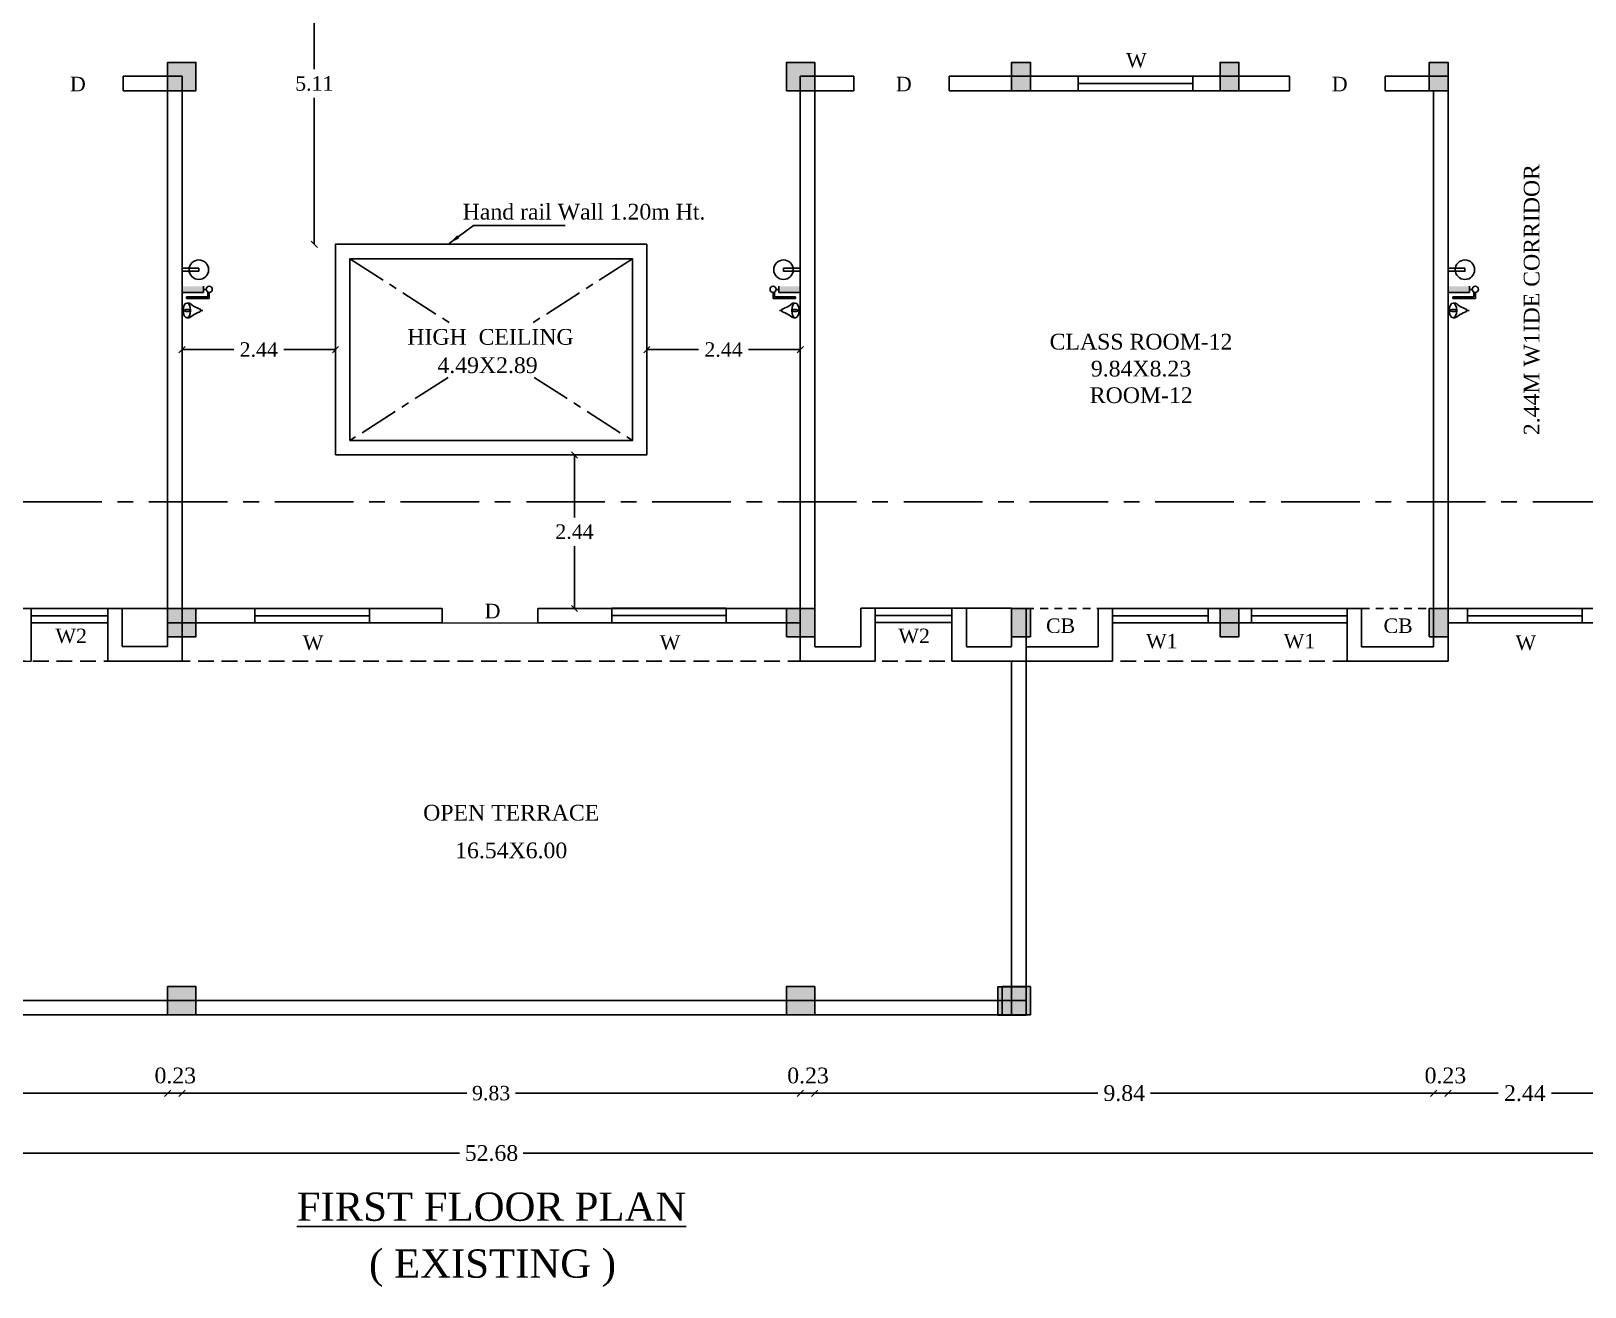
# Model space of a CAD drawing. Header units: metres. Extents: x -53 to 471, y -924 to -843.
# Drawn here: x 56.54 to 81.24, y -923.71 to -903.74 of the extents above; entities that cross this region are included whole.
import ezdxf
from ezdxf.enums import TextEntityAlignment as Align

# ---------------------------------------------------------------- set-up
doc = ezdxf.new("R2010")
doc.units = ezdxf.units.M
doc.header["$MEASUREMENT"] = 0
doc.header["$PDMODE"] = 3
doc.linetypes.add('CENTER', pattern=[2, 1.25, -0.25, 0.25, -0.25])
doc.linetypes.add('HIDDEN', pattern=[0.375, 0.25, -0.125])
doc.layers.get('DEFPOINTS').update_dxf_attribs({"lineweight": 5})
doc.layers.add('BLK_1_FLR_1_BLT_UP_AREA_DEDUCT_EXISTING', color=27, linetype='Continuous')
doc.layers.add('BLK_1_FLR_1_BLT_UP_AREA_EXISTING', color=27, linetype='Continuous', lineweight=0)
doc.styles.add('Isa-', font='times.ttf')
doc.styles.get("Standard").update_dxf_attribs({"font": 'arial.ttf'})
doc.styles.add('STYLE2', font='times.ttf')
doc.dimstyles.new('Copy of ISO-25', dxfattribs={"dimscale": 0, "dimtxt": 0.23, "dimasz": 0.1, "dimexe": 1.25, "dimexo": 0.625, "dimgap": 0.11, "dimtad": 0, "dimtih": 1, "dimtoh": 1, "dimzin": 1, "dimdsep": 46, "dimtxsty": 'STYLE2', "dimblk": 'OBLIQUE', "dimcen": 0, "dimse1": 1, "dimse2": 1, "dimclrd": 1, "dimclrt": 3, "dimadec": 0, "dimazin": 2, "dimtfac": 1, "dimtix": 1, "dimtofl": 0, "dimtmove": 0, "dimatfit": 3, "dimfxl": 0, "dimtolj": 1, "dimarcsym": 0})
doc.dimstyles.get("Standard").update_dxf_attribs({"dimtxt": 0.18, "dimasz": 0.18, "dimexe": 0.18, "dimexo": 0.0625, "dimgap": 0.09, "dimtad": 0, "dimtih": 1, "dimtoh": 1, "dimdec": 4, "dimzin": 0, "dimdsep": 46, "dimtxsty": 'Standard', "dimcen": 0.09, "dimadec": 0, "dimazin": 0, "dimtfac": 1, "dimtdec": 4, "dimtofl": 0, "dimtmove": 0, "dimatfit": 3, "dimfxl": 0, "dimtolj": 1, "dimtzin": 0, "dimarcsym": 0})

# ---------------------------------------------------------------- blocks, each defined once
blk = doc.blocks.new('_Oblique')
at = {"color": 0, "linetype": 'ByBlock', "lineweight": -2}
blk.add_line((-0.5, -0.5), (0.5, 0.5), dxfattribs=at)
blk = doc.blocks.new('*D91')
at = {"color": 1, "lineweight": -2}
for p, q in [((37.518, -921.58), (63.352, -921.58)), ((90.198, -921.58), (64.364, -921.58))]:
    blk.add_line(p, q, dxfattribs=at)
at = {"layer": 'DEFPOINTS', "color": 0}
for p in [(37.518, -914.061), (90.198, -914.061), (90.198, -921.58)]:
    blk.add_point(p, dxfattribs=at)
at = {"color": 1, "lineweight": -2, "xscale": 0.1, "yscale": 0.1, "zscale": 0.1, "rotation": 180}
blk.add_blockref('_Oblique', (37.518, -921.58), dxfattribs=at)
at = {"color": 1, "lineweight": -2, "xscale": 0.1, "yscale": 0.1, "zscale": 0.1}
blk.add_blockref('_Oblique', (90.198, -921.58), dxfattribs=at)
at = {"color": 3, "lineweight": 25, "insert": (63.858, -921.58), "char_height": 0.25, "attachment_point": 5, "style": 'STYLE2'}
blk.add_mtext('\\A1;52.68', dxfattribs=at)
blk = doc.blocks.new('*D93')
at = {"color": 1, "lineweight": -2}
for p, q in [((93.522, -874.388), (93.522, -896.37)), ((93.522, -919.381), (93.522, -897.399))]:
    blk.add_line(p, q, dxfattribs=at)
at = {"layer": 'DEFPOINTS', "color": 0}
for p in [(84.788, -874.388), (93.522, -874.388), (72.358, -919.381)]:
    blk.add_point(p, dxfattribs=at)
at = {"color": 1, "lineweight": -2, "xscale": 0.1, "yscale": 0.1, "zscale": 0.1}
for p, rotation in [((93.522, -874.388), 90), ((93.522, -919.381), 270)]:
    blk.add_blockref('_Oblique', p, dxfattribs=dict(at, rotation=rotation))
at = {"color": 3, "lineweight": 25, "insert": (93.522, -896.884), "char_height": 0.25, "attachment_point": 5, "rotation": 90, "style": 'STYLE2'}
blk.add_mtext('\\A1;44.99', dxfattribs=at)
blk = doc.blocks.new('*D103')
at = {"color": 1, "lineweight": -2}
for p, q in [((48.878, -920.627), (53.383, -920.627)), ((58.708, -920.627), (54.203, -920.627))]:
    blk.add_line(p, q, dxfattribs=at)
at = {"layer": 'DEFPOINTS', "color": 0}
for p in [(48.878, -912.921), (58.708, -912.921), (58.708, -920.627)]:
    blk.add_point(p, dxfattribs=at)
at = {"color": 1, "lineweight": -2, "xscale": 0.1, "yscale": 0.1, "zscale": 0.1, "rotation": 180}
blk.add_blockref('_Oblique', (48.878, -920.627), dxfattribs=at)
at = {"color": 1, "lineweight": -2, "xscale": 0.1, "yscale": 0.1, "zscale": 0.1}
blk.add_blockref('_Oblique', (58.708, -920.627), dxfattribs=at)
at = {"color": 3, "lineweight": 25, "insert": (53.793, -920.627), "char_height": 0.25, "attachment_point": 5, "style": 'STYLE2'}
blk.add_mtext('\\A1;9.83', dxfattribs=at)
blk = doc.blocks.new('*D104')
at = {"color": 1, "lineweight": -2}
blk.add_line((78.838, -920.627), (79.068, -920.627), dxfattribs=at)
at = {"layer": 'DEFPOINTS', "color": 0}
for p in [(78.838, -912.921), (79.068, -912.921), (79.068, -920.627)]:
    blk.add_point(p, dxfattribs=at)
at = {"color": 1, "lineweight": -2, "xscale": 0.1, "yscale": 0.1, "zscale": 0.1, "rotation": 180}
blk.add_blockref('_Oblique', (78.838, -920.627), dxfattribs=at)
at = {"color": 1, "lineweight": -2, "xscale": 0.1, "yscale": 0.1, "zscale": 0.1}
blk.add_blockref('_Oblique', (79.068, -920.627), dxfattribs=at)
at = {"color": 3, "lineweight": 25, "insert": (79.025, -920.347), "char_height": 0.25, "attachment_point": 5, "style": 'STYLE2'}
blk.add_mtext('\\A1;0.23', dxfattribs=at)
blk = doc.blocks.new('*D105')
at = {"color": 1, "lineweight": -2}
for p, q in [((79.068, -920.627), (79.865, -920.627)), ((81.508, -920.627), (80.711, -920.627))]:
    blk.add_line(p, q, dxfattribs=at)
at = {"layer": 'DEFPOINTS', "color": 0}
for p in [(79.068, -912.921), (81.508, -913.151), (81.508, -920.627)]:
    blk.add_point(p, dxfattribs=at)
at = {"color": 1, "lineweight": -2, "xscale": 0.1, "yscale": 0.1, "zscale": 0.1, "rotation": 180}
blk.add_blockref('_Oblique', (79.068, -920.627), dxfattribs=at)
at = {"color": 1, "lineweight": -2, "xscale": 0.1, "yscale": 0.1, "zscale": 0.1}
blk.add_blockref('_Oblique', (81.508, -920.627), dxfattribs=at)
at = {"color": 3, "lineweight": 25, "insert": (80.288, -920.627), "char_height": 0.25, "attachment_point": 5, "style": 'STYLE2'}
blk.add_mtext('\\A1;2.44', dxfattribs=at)
blk = doc.blocks.new('*D114')
at = {"color": 1, "lineweight": -2}
blk.add_line((92.105, -919.381), (92.105, -919.151), dxfattribs=at)
at = {"layer": 'DEFPOINTS', "color": 0}
for p in [(71.898, -919.151), (92.105, -919.151), (72.358, -919.381)]:
    blk.add_point(p, dxfattribs=at)
at = {"color": 1, "lineweight": -2, "xscale": 0.1, "yscale": 0.1, "zscale": 0.1}
for p, rotation in [((92.105, -919.151), 90), ((92.105, -919.381), 270)]:
    blk.add_blockref('_Oblique', p, dxfattribs=dict(at, rotation=rotation))
at = {"color": 3, "lineweight": 25, "insert": (92.587, -919.299), "char_height": 0.25, "attachment_point": 5, "style": 'STYLE2'}
blk.add_mtext('\\A1;0.23', dxfattribs=at)
blk = doc.blocks.new('*D115')
at = {"color": 1, "lineweight": -2}
for p, q in [((92.105, -913.831), (92.105, -916.253)), ((92.105, -919.151), (92.105, -916.728))]:
    blk.add_line(p, q, dxfattribs=at)
at = {"layer": 'DEFPOINTS', "color": 0}
for p in [(89.968, -913.831), (92.105, -913.831), (71.898, -919.151)]:
    blk.add_point(p, dxfattribs=at)
at = {"color": 1, "lineweight": -2, "xscale": 0.1, "yscale": 0.1, "zscale": 0.1}
for p, rotation in [((92.105, -913.831), 90), ((92.105, -919.151), 270)]:
    blk.add_blockref('_Oblique', p, dxfattribs=dict(at, rotation=rotation))
at = {"color": 3, "lineweight": 25, "insert": (92.105, -916.491), "char_height": 0.25, "attachment_point": 5, "style": 'STYLE2'}
blk.add_mtext('\\A1;5.32', dxfattribs=at)
blk = doc.blocks.new('*D363')
at = {"color": 1, "lineweight": -2}
for p, q in [((66.328, -908.806), (67.15, -908.806)), ((68.768, -908.806), (67.946, -908.806))]:
    blk.add_line(p, q, dxfattribs=at)
at = {"layer": 'DEFPOINTS', "color": 0}
for p in [(66.328, -908.806), (68.768, -908.806), (68.768, -908.806)]:
    blk.add_point(p, dxfattribs=at)
at = {"color": 1, "lineweight": -2, "xscale": 0.1, "yscale": 0.1, "zscale": 0.1, "rotation": 180}
blk.add_blockref('_Oblique', (66.328, -908.806), dxfattribs=at)
at = {"color": 1, "lineweight": -2, "xscale": 0.1, "yscale": 0.1, "zscale": 0.1}
blk.add_blockref('_Oblique', (68.768, -908.806), dxfattribs=at)
at = {"color": 3, "lineweight": 25, "insert": (67.548, -908.806), "char_height": 0.23, "attachment_point": 5, "style": 'STYLE2'}
blk.add_mtext('\\A1;2.44', dxfattribs=at)
blk = doc.blocks.new('*D364')
at = {"color": 1, "lineweight": -2}
for p, q in [((58.938, -908.806), (59.76, -908.806)), ((61.378, -908.806), (60.556, -908.806))]:
    blk.add_line(p, q, dxfattribs=at)
at = {"layer": 'DEFPOINTS', "color": 0}
for p in [(58.938, -908.806), (58.938, -908.806), (61.378, -908.806)]:
    blk.add_point(p, dxfattribs=at)
at = {"color": 1, "lineweight": -2, "xscale": 0.1, "yscale": 0.1, "zscale": 0.1, "rotation": 180}
blk.add_blockref('_Oblique', (58.938, -908.806), dxfattribs=at)
at = {"color": 1, "lineweight": -2, "xscale": 0.1, "yscale": 0.1, "zscale": 0.1}
blk.add_blockref('_Oblique', (61.378, -908.806), dxfattribs=at)
at = {"color": 3, "lineweight": 25, "insert": (60.158, -908.806), "char_height": 0.23, "attachment_point": 5, "style": 'STYLE2'}
blk.add_mtext('\\A1;2.44', dxfattribs=at)
blk = doc.blocks.new('*D156')
at = {"color": 1, "lineweight": -2}
blk.add_line((58.708, -920.627), (58.938, -920.627), dxfattribs=at)
at = {"layer": 'DEFPOINTS', "color": 0}
for p in [(58.708, -912.916), (58.938, -912.916), (58.938, -920.627)]:
    blk.add_point(p, dxfattribs=at)
at = {"color": 1, "lineweight": -2, "xscale": 0.1, "yscale": 0.1, "zscale": 0.1, "rotation": 180}
blk.add_blockref('_Oblique', (58.708, -920.627), dxfattribs=at)
at = {"color": 1, "lineweight": -2, "xscale": 0.1, "yscale": 0.1, "zscale": 0.1}
blk.add_blockref('_Oblique', (58.938, -920.627), dxfattribs=at)
at = {"color": 3, "lineweight": 25, "insert": (58.831, -920.347), "char_height": 0.25, "attachment_point": 5, "style": 'STYLE2'}
blk.add_mtext('\\A1;0.23', dxfattribs=at)
blk = doc.blocks.new('*D157')
at = {"color": 1, "lineweight": -2}
for p, q in [((68.998, -920.627), (73.499, -920.627)), ((78.838, -920.627), (74.337, -920.627))]:
    blk.add_line(p, q, dxfattribs=at)
at = {"layer": 'DEFPOINTS', "color": 0}
for p in [(68.998, -912.921), (78.838, -912.916), (78.838, -920.627)]:
    blk.add_point(p, dxfattribs=at)
at = {"color": 1, "lineweight": -2, "xscale": 0.1, "yscale": 0.1, "zscale": 0.1, "rotation": 180}
blk.add_blockref('_Oblique', (68.998, -920.627), dxfattribs=at)
at = {"color": 1, "lineweight": -2, "xscale": 0.1, "yscale": 0.1, "zscale": 0.1}
blk.add_blockref('_Oblique', (78.838, -920.627), dxfattribs=at)
at = {"color": 3, "lineweight": 25, "insert": (73.918, -920.627), "char_height": 0.25, "attachment_point": 5, "style": 'STYLE2'}
blk.add_mtext('\\A1;9.84', dxfattribs=at)
blk = doc.blocks.new('*D158')
at = {"color": 1, "lineweight": -2}
for p, q in [((58.938, -920.627), (63.467, -920.627)), ((68.768, -920.627), (64.239, -920.627))]:
    blk.add_line(p, q, dxfattribs=at)
at = {"layer": 'DEFPOINTS', "color": 0}
for p in [(58.938, -912.916), (68.768, -912.916), (68.768, -920.627)]:
    blk.add_point(p, dxfattribs=at)
at = {"color": 1, "lineweight": -2, "xscale": 0.1, "yscale": 0.1, "zscale": 0.1, "rotation": 180}
blk.add_blockref('_Oblique', (58.938, -920.627), dxfattribs=at)
at = {"color": 1, "lineweight": -2, "xscale": 0.1, "yscale": 0.1, "zscale": 0.1}
blk.add_blockref('_Oblique', (68.768, -920.627), dxfattribs=at)
at = {"color": 3, "lineweight": 25, "insert": (63.853, -920.627), "char_height": 0.23, "attachment_point": 5, "style": 'STYLE2'}
blk.add_mtext('\\A1;9.83', dxfattribs=at)
blk = doc.blocks.new('*D159')
at = {"color": 1, "lineweight": -2}
blk.add_line((68.768, -920.627), (68.998, -920.627), dxfattribs=at)
at = {"layer": 'DEFPOINTS', "color": 0}
for p in [(68.768, -912.916), (68.998, -912.916), (68.998, -920.627)]:
    blk.add_point(p, dxfattribs=at)
at = {"color": 1, "lineweight": -2, "xscale": 0.1, "yscale": 0.1, "zscale": 0.1, "rotation": 180}
blk.add_blockref('_Oblique', (68.768, -920.627), dxfattribs=at)
at = {"color": 1, "lineweight": -2, "xscale": 0.1, "yscale": 0.1, "zscale": 0.1}
blk.add_blockref('_Oblique', (68.998, -920.627), dxfattribs=at)
at = {"color": 3, "lineweight": 25, "insert": (68.891, -920.347), "char_height": 0.25, "attachment_point": 5, "style": 'STYLE2'}
blk.add_mtext('\\A1;0.23', dxfattribs=at)
blk = doc.blocks.new('*D514')
at = {"color": 1, "lineweight": -2, "ltscale": 3}
for p, q in [((65.178, -910.481), (65.178, -911.473)), ((65.178, -912.921), (65.178, -911.928))]:
    blk.add_line(p, q, dxfattribs=at)
at = {"layer": 'DEFPOINTS', "color": 0, "ltscale": 3}
for p in [(64.595, -910.481), (65.178, -910.481), (64.595, -912.921)]:
    blk.add_point(p, dxfattribs=at)
at = {"color": 1, "lineweight": -2, "ltscale": 3, "xscale": 0.1, "yscale": 0.1, "zscale": 0.1}
for p, rotation in [((65.178, -910.481), 90), ((65.178, -912.921), 270)]:
    blk.add_blockref('_Oblique', p, dxfattribs=dict(at, rotation=rotation))
at = {"color": 3, "ltscale": 3, "insert": (65.178, -911.701), "char_height": 0.23, "attachment_point": 5, "style": 'STYLE2'}
blk.add_mtext('\\A1;2.44', dxfattribs=at)
blk = doc.blocks.new('*D515')
at = {"color": 1, "lineweight": -2, "ltscale": 3}
for p, q in [((61.041, -902.021), (61.041, -904.348)), ((61.041, -907.131), (61.041, -904.803))]:
    blk.add_line(p, q, dxfattribs=at)
at = {"layer": 'DEFPOINTS', "color": 0, "ltscale": 3}
for p in [(61.378, -902.021), (61.041, -907.131), (61.378, -907.131)]:
    blk.add_point(p, dxfattribs=at)
at = {"color": 1, "lineweight": -2, "ltscale": 3, "xscale": 0.1, "yscale": 0.1, "zscale": 0.1}
for p, rotation in [((61.041, -902.021), 90), ((61.041, -907.131), 270)]:
    blk.add_blockref('_Oblique', p, dxfattribs=dict(at, rotation=rotation))
at = {"color": 3, "ltscale": 3, "insert": (61.041, -904.576), "char_height": 0.23, "attachment_point": 5, "style": 'STYLE2'}
blk.add_mtext('\\A1;5.11', dxfattribs=at)
blk = doc.blocks.new('FIRE')
at = {"lineweight": 25}
blk.add_hatch(color=256, dxfattribs=at).paths.add_polyline_path([(4776.393, 1592.591), (4776.49, 1592.591), (4776.49, 1592.93), (4776.393, 1592.93)])
for p, q in [((4776.559, 1592.998), (4776.483, 1592.998)), ((4776.49, 1593.023), (4776.587, 1593.023)), ((4776.559, 1592.664), (4776.559, 1592.998)), ((4776.587, 1593.023), (4776.587, 1592.664)), ((4776.49, 1592.93), (4776.393, 1592.93)), ((4776.442, 1592.93), (4776.442, 1592.975)), ((4776.49, 1592.591), (4776.49, 1592.93)), ((4776.587, 1592.664), (4776.559, 1592.664))]:
    blk.add_line(p, q, dxfattribs=at)
at = {"color": 0, "lineweight": 25, "ltscale": 60}
blk.add_line((4776.778, 1592.887), (4776.778, 1592.923), dxfattribs=at)
blk.add_lwpolyline([(4776.105, 1592.857), (4776.155, 1592.857), (4776.155, 1592.59), (4776.105, 1592.59)], close=True)
at = {"color": 1}
blk.add_circle((4776.13, 1592.857), 0.155, dxfattribs=at)
at = {"lineweight": 25}
blk.add_circle((4776.442, 1593.023), 0.0482, dxfattribs=at)
at = {"color": 0, "lineweight": 25, "ltscale": 60}
blk.add_arc((4776.778, 1592.861), 0.0262, 0, 180, dxfattribs=at)
for centre, major_axis, ratio in [((4776.778, 1592.668), (-0.118, 0), 0.493287), ((4776.778, 1592.676), (0, -0.0501), 0.352249)]:
    blk.add_ellipse(centre, major_axis=major_axis, ratio=ratio, dxfattribs=at)
for points in [[(4776.752, 1592.861), (4776.688, 1592.746), (4776.664, 1592.71), (4776.66, 1592.671)], [(4776.804, 1592.861), (4776.868, 1592.746), (4776.891, 1592.71), (4776.896, 1592.671)]]:
    blk.add_spline(points, degree=3, dxfattribs=at)
blk = doc.blocks.new('FF COLUMN')
for color, points in [(7, [(15.78, -30.302), (16.23, -30.302), (16.23, -29.852), (15.78, -29.852)]), (7, [(25.62, -30.302), (26.07, -30.302), (26.07, -29.852), (25.62, -29.852)]), (5, [(29.2, -30.302), (29.2, -29.852), (29.5, -29.852), (29.5, -30.302)]), (5, [(32.515, -30.302), (32.515, -29.852), (32.815, -29.852), (32.815, -30.302)]), (5, [(35.84, -30.302), (35.84, -29.852), (36.14, -29.852), (36.14, -30.302)]), (7, [(15.78, -38.982), (16.23, -38.982), (16.23, -38.532), (15.78, -38.532)]), (7, [(25.62, -38.982), (26.07, -38.982), (26.07, -38.532), (25.62, -38.532)]), (4, [(29.2, -38.982), (29.2, -38.532), (29.5, -38.532), (29.5, -38.982)]), (4, [(32.515, -38.982), (32.515, -38.532), (32.815, -38.532), (32.815, -38.982)]), (4, [(35.84, -38.982), (35.84, -38.532), (36.14, -38.532), (36.14, -38.982)])]:
    blk.add_hatch(color=color).paths.add_polyline_path(points)
at = {"lineweight": -3}
for color, points in [(7, [(15.78, -44.992), (16.23, -44.992), (16.23, -44.542), (15.78, -44.542)]), (7, [(25.62, -44.992), (26.07, -44.992), (26.07, -44.542), (25.62, -44.542)]), (8, [(29.05, -44.992), (29.5, -44.992), (29.5, -44.542), (29.05, -44.542)])]:
    blk.add_hatch(color=color, dxfattribs=at).paths.add_polyline_path(points)
at = {"color": 7, "ltscale": 3}
for points in [[(15.78, -30.302), (16.23, -30.302), (16.23, -29.852), (15.78, -29.852)], [(25.62, -30.302), (26.07, -30.302), (26.07, -29.852), (25.62, -29.852)], [(15.78, -38.982), (16.23, -38.982), (16.23, -38.532), (15.78, -38.532)], [(25.62, -38.982), (26.07, -38.982), (26.07, -38.532), (25.62, -38.532)]]:
    blk.add_lwpolyline(points, close=True, dxfattribs=at)
at = {"color": 5}
for points in [[(29.2, -30.302), (29.2, -29.852), (29.5, -29.852), (29.5, -30.302)], [(32.515, -30.302), (32.515, -29.852), (32.815, -29.852), (32.815, -30.302)], [(35.84, -30.302), (35.84, -29.852), (36.14, -29.852), (36.14, -30.302)]]:
    blk.add_lwpolyline(points, close=True, dxfattribs=at)
at = {"color": 4}
for points in [[(29.2, -38.982), (29.2, -38.532), (29.5, -38.532), (29.5, -38.982)], [(32.515, -38.982), (32.515, -38.532), (32.815, -38.532), (32.815, -38.982)], [(35.84, -38.982), (35.84, -38.532), (36.14, -38.532), (36.14, -38.982)]]:
    blk.add_lwpolyline(points, close=True, dxfattribs=at)
at = {"color": 7, "lineweight": -3}
for points in [[(15.78, -44.992), (16.23, -44.992), (16.23, -44.542), (15.78, -44.542)], [(25.62, -44.992), (26.07, -44.992), (26.07, -44.542), (25.62, -44.542)]]:
    blk.add_lwpolyline(points, close=True, dxfattribs=at)
at = {"color": 8, "lineweight": -3}
blk.add_lwpolyline([(29.05, -44.992), (29.5, -44.992), (29.5, -44.542), (29.05, -44.542)], close=True, dxfattribs=at)

msp = doc.modelspace()

# ---------------------------------------------------------------- hatches: boundary and pattern name
at = {"lineweight": -3}
msp.add_hatch(color=5, dxfattribs=at).paths.add_polyline_path([(71.90806, -919.38555), (72.35806, -919.38555), (72.35806, -918.93555), (71.90806, -918.93555)])

# ---------------------------------------------------------------- linework, layer by layer
for p, q in [((58.00478, -904.46055), (58.70806, -904.46055)), ((58.00478, -904.69055), (58.00478, -904.46055)), ((58.00478, -904.69055), (58.70806, -904.69055)), ((58.70806, -904.46055), (58.93806, -904.46055)), ((58.70806, -913.52555), (58.70806, -904.69055)), ((58.93806, -913.76055), (58.93806, -904.46055)), ((68.76806, -904.46055), (69.61687, -904.46055)), ((68.76806, -904.46055), (69.38587, -904.46055)), ((68.76806, -913.75555), (68.76806, -904.46055)), ((68.99806, -904.69055), (69.61687, -904.69055)), ((68.99806, -913.52555), (68.99806, -904.69055)), ((69.00806, -904.69055), (69.38587, -904.69055)), ((69.61687, -904.69055), (69.61687, -904.46055)), ((71.13687, -904.46055), (76.54716, -904.46055)), ((71.13687, -904.69055), (71.13687, -904.46055)), ((71.13687, -904.69055), (76.54716, -904.69055)), ((71.13687, -904.69055), (76.54716, -904.69055)), ((76.54716, -904.69055), (76.54716, -904.46055)), ((78.06716, -904.46055), (79.06806, -904.46055)), ((78.06716, -904.69055), (78.06716, -904.46055)), ((78.06716, -904.69055), (78.83806, -904.69055)), ((78.83806, -912.92055), (78.83806, -904.69055)), ((78.83806, -913.53055), (78.83806, -904.69055)), ((79.06806, -908.58055), (79.06806, -904.46055)), ((79.06806, -912.92055), (79.06806, -904.69055)), ((79.06806, -913.76055), (79.06806, -908.58055)), ((56.30806, -912.92055), (57.98806, -912.92055)), ((57.98806, -912.92055), (57.98806, -913.52555)), ((58.93806, -912.92055), (63.07453, -912.92055)), ((63.07453, -913.15055), (63.07453, -912.92055)), ((64.59453, -912.92055), (68.76806, -912.92055)), ((64.59453, -913.15055), (64.59453, -912.92055)), ((69.72806, -912.91555), (71.40806, -912.91555)), ((69.72806, -912.91555), (71.40806, -912.91555)), ((69.72806, -912.91555), (69.72806, -913.53055)), ((71.40806, -912.91555), (71.40806, -913.52555)), ((72.12806, -912.92055), (72.12806, -913.52555)), ((72.35806, -912.92055), (72.35806, -919.38055)), ((72.35806, -913.53055), (72.35806, -912.92055)), ((73.50306, -912.92055), (77.69306, -912.92055)), ((73.50306, -913.53055), (73.50306, -912.92055)), ((77.69306, -913.53055), (77.69306, -912.92055)), ((79.06806, -912.92055), (81.50806, -912.92055)), ((56.53806, -913.14555), (56.53806, -913.76055)), ((56.53806, -913.15055), (57.75806, -913.15055)), ((57.75806, -913.14555), (57.75806, -913.76055)), ((58.70806, -913.15055), (63.07453, -913.15055)), ((64.59453, -913.15055), (68.76806, -913.15055)), ((69.95806, -913.14555), (71.17806, -913.14555)), ((69.95806, -913.14555), (69.95806, -913.76055)), ((71.17806, -913.14555), (71.17806, -913.75555)), ((73.73306, -913.15055), (77.46306, -913.15055)), ((73.73306, -913.76055), (73.73306, -913.15055)), ((77.46306, -913.76055), (77.46306, -913.15055)), ((79.06806, -913.15055), (81.50806, -913.15055)), ((57.98806, -913.52555), (58.70806, -913.52555)), ((69.72806, -913.53055), (68.99806, -913.53055)), ((71.40806, -913.53055), (72.12806, -913.53055)), ((72.35806, -913.53055), (73.50306, -913.53055)), ((78.83806, -913.53055), (77.69306, -913.53055)), ((57.75806, -913.76055), (58.93806, -913.76055)), ((69.95806, -913.76055), (68.76806, -913.76055)), ((71.17806, -913.76055), (72.12806, -913.76055)), ((72.12806, -913.76055), (72.12806, -919.38055)), ((72.12806, -913.76055), (73.73306, -913.76055)), ((79.06806, -913.76055), (77.46306, -913.76055)), ((55.35806, -919.15055), (72.35806, -919.15055)), ((55.35806, -919.38055), (72.35806, -919.38055))]:
    msp.add_line(p, q, dxfattribs=at)
at = {"color": 1, "lineweight": -3}
for p, q in [((75.00698, -904.57555), (73.18698, -904.57555)), ((57.75806, -913.03555), (56.53806, -913.03555)), ((61.9163, -913.03555), (60.0963, -913.03555)), ((67.5913, -913.03305), (65.7713, -913.03305)), ((71.17806, -913.03055), (69.95806, -913.03055)), ((75.24806, -913.03555), (73.73306, -913.03555)), ((75.25306, -913.03555), (73.73306, -913.03555)), ((77.46306, -913.03555), (75.94306, -913.03555)), ((81.19806, -913.03555), (79.37806, -913.03555))]:
    msp.add_line(p, q, dxfattribs=at)
at = {"color": 3, "linetype": 'CENTER', "lineweight": -3, "ltscale": 0.5}
for p, q in [((61.60806, -907.36055), (63.24464, -908.41393)), ((66.09806, -907.36055), (64.46149, -908.41393)), ((63.16836, -909.24626), (61.60806, -910.25055)), ((64.53777, -909.24626), (66.09806, -910.25055))]:
    msp.add_line(p, q, dxfattribs=at)
at = {"color": 5, "linetype": 'CENTER', "lineweight": -3}
msp.add_line((36.41245, -911.22457), (91.52807, -911.22457), dxfattribs=at)
at = {"color": 41, "ltscale": 3}
for p, q in [((57.98806, -912.92055), (58.70806, -912.92055)), ((71.40806, -912.91555), (72.12806, -912.91555)), ((72.12806, -912.91555), (72.12806, -912.92055))]:
    msp.add_line(p, q, dxfattribs=at)
at = {"color": 41, "linetype": 'HIDDEN', "lineweight": -3, "ltscale": 0.5}
for p, q in [((72.35806, -912.92055), (73.50306, -912.92055)), ((77.69306, -912.92055), (78.83806, -912.92055))]:
    msp.add_line(p, q, dxfattribs=at)
at = {"color": 1, "linetype": 'HIDDEN', "lineweight": -3}
for p, q in [((46.81806, -913.76055), (72.12806, -913.76055)), ((72.35806, -913.76055), (77.46306, -913.76055))]:
    msp.add_line(p, q, dxfattribs=at)
at = {"color": 2, "lineweight": -3}
for points in [[(73.18698, -904.69055), (73.18698, -904.46055), (75.00698, -904.46055), (75.00698, -904.69055)], [(56.53806, -913.15055), (56.53806, -912.92055), (57.75806, -912.92055), (57.75806, -913.15055)], [(60.0963, -913.15055), (60.0963, -912.92055), (61.9163, -912.92055), (61.9163, -913.15055)], [(65.7713, -913.14805), (65.7713, -912.91805), (67.5913, -912.91805), (67.5913, -913.14805)], [(69.95806, -913.14555), (69.95806, -912.91555), (71.17806, -912.91555), (71.17806, -913.14555)], [(73.73306, -913.15055), (73.73306, -912.92055), (75.25306, -912.92055), (75.25306, -913.15055)], [(75.94306, -913.15055), (75.94306, -912.92055), (77.46306, -912.92055), (77.46306, -913.15055)], [(79.37806, -913.15055), (79.37806, -912.92055), (81.19806, -912.92055), (81.19806, -913.15055)]]:
    msp.add_lwpolyline(points, close=True, dxfattribs=at)
at = {"lineweight": -3}
msp.add_lwpolyline([(61.37806, -910.48055), (66.32806, -910.48055), (66.32806, -907.13055), (61.37806, -907.13055)], close=True, dxfattribs=at)
at = {"color": 3, "lineweight": -3}
msp.add_lwpolyline([(71.90806, -919.38555), (72.35806, -919.38555), (72.35806, -918.93555), (71.90806, -918.93555)], close=True, dxfattribs=at)
at = {"layer": 'BLK_1_FLR_1_BLT_UP_AREA_DEDUCT_EXISTING', "color": 27}
msp.add_lwpolyline([(61.60806, -910.25055), (66.09806, -910.25055), (66.09806, -907.36055), (61.60806, -907.36055)], close=True, dxfattribs=at)
at = {"layer": 'BLK_1_FLR_1_BLT_UP_AREA_EXISTING', "color": 27}
msp.add_lwpolyline([(53.98306, -913.76055), (56.53806, -913.76055), (56.53806, -913.14555), (57.75806, -913.14555), (57.75813, -913.76055), (58.93806, -913.76055), (58.93806, -913.15055), (68.76806, -913.15055), (68.76806, -913.76055), (69.95806, -913.76055), (69.95806, -913.14555), (71.17806, -913.14555), (71.17806, -913.76055), (73.73306, -913.76055), (73.73306, -913.15055), (77.46306, -913.15055), (77.46306, -913.76055), (79.06806, -913.76055), (79.06806, -913.15055), (81.50806, -913.15055)], dxfattribs=at)

# ---------------------------------------------------------------- block references
msp.add_blockref('FF COLUMN', (42.92806, -874.38836))
at = {"lineweight": -3, "rotation": 270}
for p in [(-1533.6522, 3868.59515), (-1513.5222, 3868.59515)]:
    msp.add_blockref('FIRE', p, dxfattribs=at)
at = {"lineweight": -3, "xscale": -1, "rotation": 90}
msp.add_blockref('FIRE', (1661.35833, 3868.59515), dxfattribs=at)

# ---------------------------------------------------------------- texts
at = {"color": 4, "lineweight": -3, "style": 'Isa-'}
for s, p in [('W', (74.1121, -904.32013)), ('D', (57.28245, -904.69793)), ('D', (70.41454, -904.69793)), ('D', (77.34483, -904.69793)), ('D', (63.87552, -913.07573)), ('CB', (72.90693, -913.30936)), ('CB', (78.27275, -913.30936)), ('W2', (57.17577, -913.47103)), ('W2', (70.57809, -913.47103)), ('W1', (74.51563, -913.55384)), ('W1', (76.70495, -913.55384)), ('W', (61.02141, -913.57947)), ('W', (66.69641, -913.57697)), ('W', (80.30318, -913.57947))]:
    msp.add_text(s, height=0.23, dxfattribs=at).set_placement(p, align=Align.CENTER)
at = {"lineweight": -3, "style": 'Isa-'}
msp.add_text('2.44M W1IDE CORRIDOR', height=0.25, rotation=90, dxfattribs=at).set_placement((80.52083, -908.01042), align=Align.CENTER)
msp.add_text('Hand rail Wall 1.20m Ht.', height=0.25, dxfattribs=at).set_placement((63.40019, -906.73759))
for s, p in [(' HIGH  CEILING', (63.79502, -908.72782)), ('CLASS ROOM-12', (74.18546, -908.80367)), ('4.49X2.89', (63.79502, -909.17758)), ('9.84X8.23', (74.18546, -909.23259)), ('OPEN TERRACE', (64.17239, -916.2923)), ('16.54X6.00', (64.17162, -916.89123))]:
    msp.add_text(s, height=0.25, dxfattribs=at).set_placement(p, align=Align.CENTER)
at = {"color": 23, "lineweight": -3, "style": 'Isa-'}
msp.add_text('ROOM-12', height=0.25, dxfattribs=at).set_placement((73.37108, -909.65448))
at = {"color": 2, "lineweight": -3, "style": 'Isa-'}
for s, p in [('%%UFIRST FLOOR PLAN', (63.85806, -922.43034)), ('( EXISTING )', (63.87519, -923.33494))]:
    msp.add_text(s, height=0.45, dxfattribs=at).set_placement(p, align=Align.MIDDLE_CENTER)

# ---------------------------------------------------------------- dimensions: what is measured, and where the dimension line sits
at = {"lineweight": 25}
dim = msp.add_linear_dim(base=(93.52226, -874.38836), p1=(72.35806, -919.38055), p2=(84.78806, -874.38836), angle=90, dimstyle='Copy of ISO-25', override={"dimscale": 1, "dimtxt": 0.25}, dxfattribs=at)
dim.commit()
dim.dimension.update_dxf_attribs({"geometry": '*D93', "text_midpoint": (93.52226, -896.88446), "text_rotation": 90})
at = {"color": 41, "ltscale": 3}
for base, p1, p2, picture, middle in [((61.04068, -907.13055), (61.37806, -902.02055), (61.37806, -907.13055), '*D515', (61.04068, -904.57555)), ((65.17769, -910.48055), (64.59453, -912.92055), (64.59453, -910.48055), '*D514', (65.17769, -911.70055))]:
    dim = msp.add_linear_dim(base=base, p1=p1, p2=p2, angle=90, dimstyle='Copy of ISO-25', override={"dimscale": 1}, dxfattribs=at)
    dim.commit()
    dim.dimension.update_dxf_attribs({"geometry": picture, "text_midpoint": middle})
at = {"lineweight": 25}
for base, p1, p2, override, picture, middle in [((58.93806, -908.80555), (61.37806, -908.80555), (58.93806, -908.80555), {"dimscale": 1}, '*D364', (60.15806, -908.80555)), ((68.76806, -908.80555), (66.32806, -908.80555), (68.76806, -908.80555), {"dimscale": 1}, '*D363', (67.54806, -908.80555)), ((58.70806, -920.62681), (48.87806, -912.92055), (58.70806, -912.92055), {"dimscale": 1, "dimtxt": 0.25, "dimtmove": 1}, '*D103', (53.79306, -920.62681)), ((68.76806, -920.62681), (58.93806, -912.91555), (68.76806, -912.91555), {"dimscale": 1}, '*D158', (63.85306, -920.62681)), ((78.83806, -920.62681), (68.99806, -912.92055), (78.83806, -912.91555), {"dimscale": 1, "dimtxt": 0.25, "dimtmove": 1}, '*D157', (73.91806, -920.62681)), ((81.50806, -920.62681), (79.06806, -912.92055), (81.50806, -913.15055), {"dimscale": 1, "dimtxt": 0.25, "dimtmove": 1}, '*D105', (80.28806, -920.62681)), ((90.19806, -921.58037), (37.51806, -914.06055), (90.19806, -914.06055), {"dimscale": 1, "dimtxt": 0.25}, '*D91', (63.85806, -921.58037))]:
    dim = msp.add_linear_dim(base=base, p1=p1, p2=p2, dimstyle='Copy of ISO-25', override=override, dxfattribs=at)
    dim.commit()
    dim.dimension.update_dxf_attribs({"geometry": picture, "text_midpoint": middle})
for base, p1, p2, picture, middle in [((58.93806, -920.62681), (58.70806, -912.91555), (58.93806, -912.91555), '*D156', (58.83103, -920.34655)), ((68.99806, -920.62681), (68.76806, -912.91555), (68.99806, -912.91555), '*D159', (68.89103, -920.34655)), ((79.06806, -920.62681), (78.83806, -912.92055), (79.06806, -912.92055), '*D104', (79.02548, -920.34655))]:
    dim = msp.add_linear_dim(base=base, p1=p1, p2=p2, dimstyle='Copy of ISO-25', override={"dimscale": 1, "dimtxt": 0.25, "dimtmove": 2}, dxfattribs=at)
    dim.commit()
    dim.dimension.update_dxf_attribs({"geometry": picture, "text_midpoint": middle, "dimtype": 160})
dim = msp.add_linear_dim(base=(92.10519, -913.83055), p1=(71.89806, -919.15055), p2=(89.96806, -913.83055), angle=90, dimstyle='Copy of ISO-25', override={"dimscale": 1, "dimtxt": 0.25, "dimtmove": 1}, dxfattribs=at)
dim.commit()
dim.dimension.update_dxf_attribs({"geometry": '*D115', "text_midpoint": (92.10519, -916.49055)})
dim = msp.add_linear_dim(base=(92.10519, -919.15055), p1=(72.35806, -919.38055), p2=(71.89806, -919.15055), angle=90, dimstyle='Copy of ISO-25', override={"dimscale": 1, "dimtxt": 0.25, "dimtmove": 2}, dxfattribs=at)
dim.commit()
dim.dimension.update_dxf_attribs({"geometry": '*D114', "text_midpoint": (92.58709, -919.29851), "dimtype": 160})

# ---------------------------------------------------------------- leaders
at = {"lineweight": -3}
msp.add_leader([(63.18522, -907.11748), (63.57102, -906.83166), (65.03032, -906.83166)], dimstyle='Standard', override={"dimgap": 0, "dimtad": 0}, dxfattribs=at)

doc.saveas('drawing.dxf')
